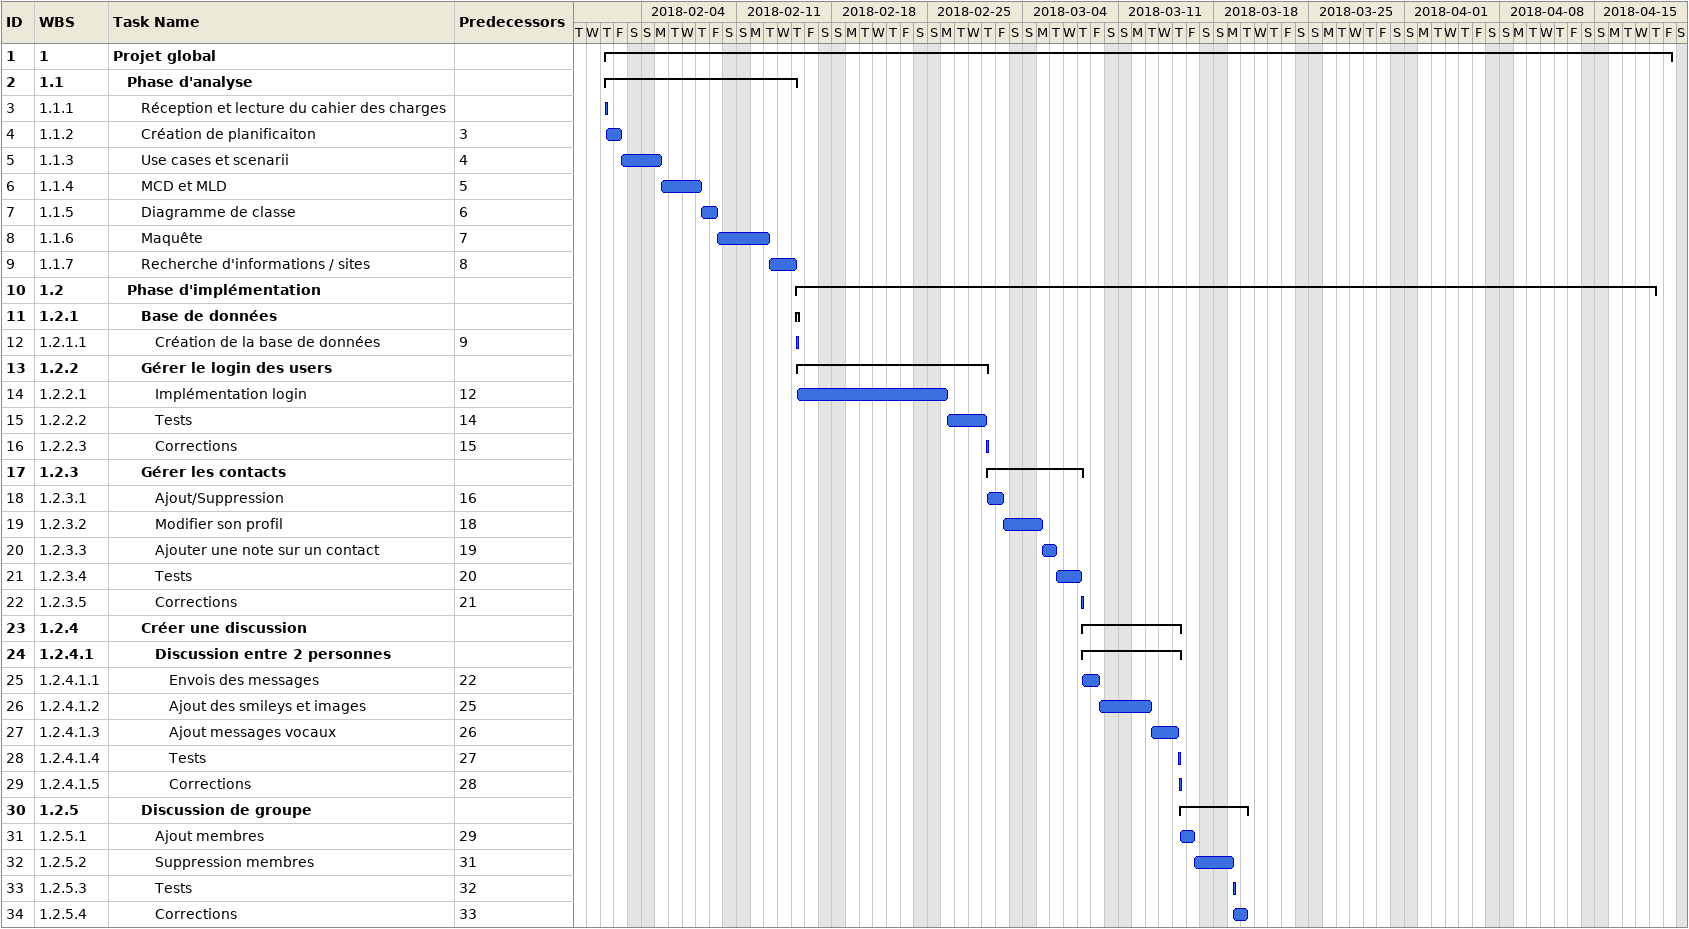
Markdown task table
| ID | WBS | Task | Start | Finish | Predecessors |
|---|---|---|---|---|---|
| 1 | 1 | **Projet global** | 2018-02-01 | 2018-04-20 |  |
| 2 | 1.1 | **Phase d'analyse** | 2018-02-01 | 2018-02-15 |  |
| 3 | 1.1.1 | Réception et lecture du cahier des charges | 2018-02-01 | 2018-02-01 |  |
| 4 | 1.1.2 | Création de planificaiton | 2018-02-01 | 2018-02-02 | 3 |
| 5 | 1.1.3 | Use cases et scenarii | 2018-02-02 | 2018-02-05 | 4 |
| 6 | 1.1.4 | MCD et MLD | 2018-02-05 | 2018-02-08 | 5 |
| 7 | 1.1.5 | Diagramme de classe | 2018-02-08 | 2018-02-09 | 6 |
| 8 | 1.1.6 | Maquête | 2018-02-09 | 2018-02-13 | 7 |
| 9 | 1.1.7 | Recherche d'informations / sites | 2018-02-13 | 2018-02-15 | 8 |
| 10 | 1.2 | **Phase d'implémentation** | 2018-02-15 | 2018-04-19 |  |
| 11 | 1.2.1 | **Base de données** | 2018-02-15 | 2018-02-15 |  |
| 12 | 1.2.1.1 | Création de la base de données | 2018-02-15 | 2018-02-15 | 9 |
| 13 | 1.2.2 | **Gérer le login des users** | 2018-02-15 | 2018-03-01 |  |
| 14 | 1.2.2.1 | Implémentation login | 2018-02-15 | 2018-02-26 | 12 |
| 15 | 1.2.2.2 | Tests | 2018-02-26 | 2018-03-01 | 14 |
| 16 | 1.2.2.3 | Corrections | 2018-03-01 | 2018-03-01 | 15 |
| 17 | 1.2.3 | **Gérer les contacts** | 2018-03-01 | 2018-03-08 |  |
| 18 | 1.2.3.1 | Ajout/Suppression | 2018-03-01 | 2018-03-02 | 16 |
| 19 | 1.2.3.2 | Modifier son profil | 2018-03-02 | 2018-03-05 | 18 |
| 20 | 1.2.3.3 | Ajouter une note sur un contact | 2018-03-05 | 2018-03-06 | 19 |
| 21 | 1.2.3.4 | Tests | 2018-03-06 | 2018-03-08 | 20 |
| 22 | 1.2.3.5 | Corrections | 2018-03-08 | 2018-03-08 | 21 |
| 23 | 1.2.4 | **Créer une discussion** | 2018-03-08 | 2018-03-15 |  |
| 24 | 1.2.4.1 | **Discussion entre 2 personnes** | 2018-03-08 | 2018-03-15 |  |
| 25 | 1.2.4.1.1 | Envois des messages | 2018-03-08 | 2018-03-09 | 22 |
| 26 | 1.2.4.1.2 | Ajout des smileys et images | 2018-03-09 | 2018-03-13 | 25 |
| 27 | 1.2.4.1.3 | Ajout messages vocaux | 2018-03-13 | 2018-03-15 | 26 |
| 28 | 1.2.4.1.4 | Tests | 2018-03-15 | 2018-03-15 | 27 |
| 29 | 1.2.4.1.5 | Corrections | 2018-03-15 | 2018-03-15 | 28 |
| 30 | 1.2.5 | **Discussion de groupe** | 2018-03-15 | 2018-03-20 |  |
| 31 | 1.2.5.1 | Ajout membres | 2018-03-15 | 2018-03-16 | 29 |
| 32 | 1.2.5.2 | Suppression membres | 2018-03-16 | 2018-03-19 | 31 |
| 33 | 1.2.5.3 | Tests | 2018-03-19 | 2018-03-19 | 32 |
| 34 | 1.2.5.4 | Corrections | 2018-03-19 | 2018-03-20 | 33 |
